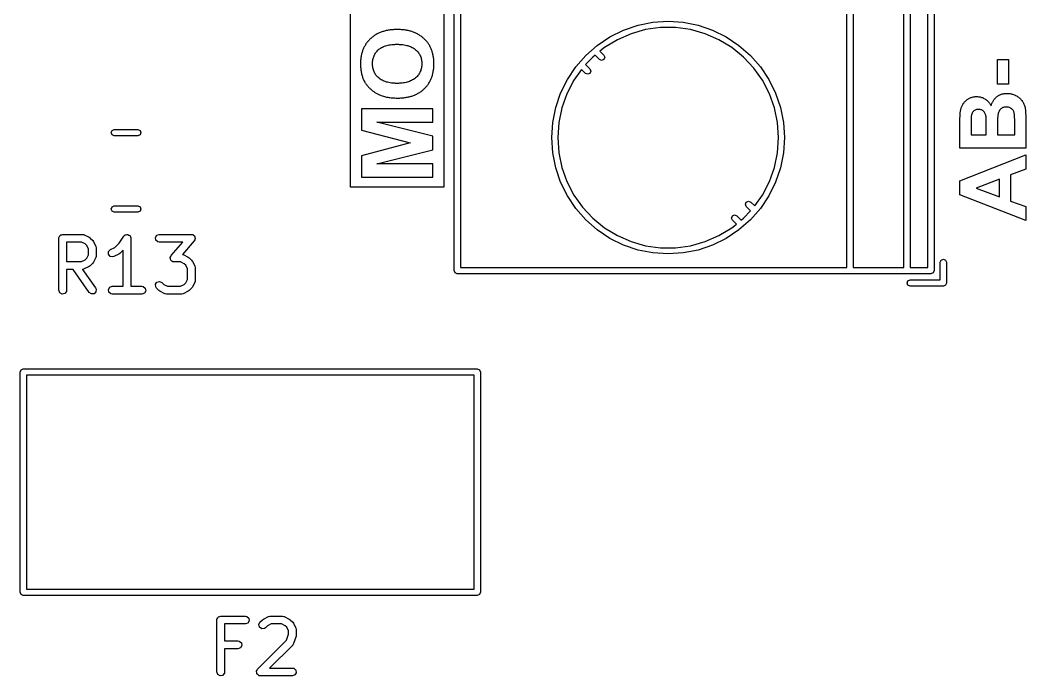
# Model space of a CAD drawing. Extents: x 44 to 148, y -85 to -25.
# Drawn here: x 125.82 to 145.19, y -57.07 to -44.44 of the extents above; entities that cross this region are included whole.
import ezdxf

# ---------------------------------------------------------------- set-up
doc = ezdxf.new("R2010")
doc.units = 0
doc.layers.add('BLACK', color=7, linetype='CONTINUOUS')

msp = doc.modelspace()

# ---------------------------------------------------------------- linework, layer by layer
at = {"layer": 'BLACK', "linetype": 'CONTINUOUS'}
for p, q in [((134.18, -49.2668), (134.18, -34.1468)), ((134.3, -34.2068), (134.3, -49.2068)), ((141.74, -49.2068), (141.74, -34.2068)), ((141.86, -34.2068), (141.86, -49.2068)), ((142.84, -49.2068), (142.84, -34.2068)), ((142.96, -34.2068), (142.96, -49.2068)), ((143.3, -49.2068), (143.3, -34.2068)), ((143.42, -34.1468), (143.42, -49.2668)), ((132.184872, -47.658328), (132.184872, -35.283379)), ((133.984459, -35.283379), (133.984459, -47.658328)), ((137.720245, -44.543126), (138.007621, -44.485964)), ((138.007621, -44.485964), (138.3, -44.4668)), ((138.3, -44.4668), (138.592379, -44.485964)), ((138.592379, -44.485964), (138.879755, -44.543126)), ((132.668157, -44.726648), (132.654303, -44.735279)), ((132.682299, -44.71837), (132.668157, -44.726648)), ((132.696727, -44.710444), (132.682299, -44.71837)), ((132.711441, -44.70287), (132.696727, -44.710444)), ((132.726442, -44.695648), (132.711441, -44.70287)), ((132.74173, -44.688779), (132.726442, -44.695648)), ((132.757304, -44.682262), (132.74173, -44.688779)), ((132.773165, -44.676098), (132.757304, -44.682262)), ((132.789312, -44.670285), (132.773165, -44.676098)), ((132.805746, -44.664825), (132.789312, -44.670285)), ((132.822466, -44.659717), (132.805746, -44.664825)), ((132.839473, -44.654962), (132.822466, -44.659717)), ((132.856767, -44.650558), (132.839473, -44.654962)), ((132.874347, -44.646507), (132.856767, -44.650558)), ((132.892214, -44.642808), (132.874347, -44.646507)), ((132.910367, -44.639462), (132.892214, -44.642808)), ((132.928807, -44.636467), (132.910367, -44.639462)), ((132.947534, -44.633825), (132.928807, -44.636467)), ((132.966547, -44.631536), (132.947534, -44.633825)), ((132.985847, -44.629598), (132.966547, -44.631536)), ((133.005433, -44.628013), (132.985847, -44.629598)), ((133.025306, -44.62678), (133.005433, -44.628013)), ((133.045465, -44.625899), (133.025306, -44.62678)), ((133.065911, -44.625371), (133.045465, -44.625899)), ((133.086644, -44.625195), (133.065911, -44.625371)), ((133.107194, -44.62537), (133.086644, -44.625195)), ((133.127462, -44.625894), (133.107194, -44.62537)), ((133.147449, -44.626769), (133.127462, -44.625894)), ((133.167154, -44.627992), (133.147449, -44.626769)), ((133.186578, -44.629566), (133.167154, -44.627992)), ((133.205721, -44.631489), (133.186578, -44.629566)), ((133.224582, -44.633762), (133.205721, -44.631489)), ((133.243162, -44.636385), (133.224582, -44.633762)), ((133.26146, -44.639357), (133.243162, -44.636385)), ((133.279477, -44.642679), (133.26146, -44.639357)), ((133.297212, -44.646351), (133.279477, -44.642679)), ((133.314666, -44.650373), (133.297212, -44.646351)), ((133.331839, -44.654744), (133.314666, -44.650373)), ((133.34873, -44.659465), (133.331839, -44.654744)), ((133.36534, -44.664535), (133.34873, -44.659465)), ((133.381668, -44.669955), (133.36534, -44.664535)), ((133.397715, -44.675725), (133.381668, -44.669955)), ((133.41348, -44.681845), (133.397715, -44.675725)), ((133.428964, -44.688314), (133.41348, -44.681845)), ((133.444167, -44.695133), (133.428964, -44.688314)), ((133.459088, -44.702302), (133.444167, -44.695133)), ((133.473728, -44.70982), (133.459088, -44.702302)), ((133.488086, -44.717688), (133.473728, -44.70982)), ((133.502163, -44.725906), (133.488086, -44.717688)), ((133.515958, -44.734474), (133.502163, -44.725906)), ((137.18, -44.766903), (137.442789, -44.63731)), ((137.588396, -44.704539), (137.322383, -44.820085)), ((137.442789, -44.63731), (137.720245, -44.543126)), ((137.867665, -44.626291), (137.588396, -44.704539)), ((138.154988, -44.5868), (137.867665, -44.626291)), ((138.445012, -44.5868), (138.154988, -44.5868)), ((138.732335, -44.626291), (138.445012, -44.5868)), ((139.011604, -44.704539), (138.732335, -44.626291)), ((138.879755, -44.543126), (139.157211, -44.63731)), ((139.277617, -44.820085), (139.011604, -44.704539)), ((139.157211, -44.63731), (139.42, -44.766903)), ((132.474651, -44.916529), (132.466407, -44.930035)), ((132.483263, -44.903259), (132.474651, -44.916529)), ((132.49224, -44.890223), (132.483263, -44.903259)), ((132.501584, -44.877423), (132.49224, -44.890223)), ((132.511295, -44.864857), (132.501584, -44.877423)), ((132.521372, -44.852527), (132.511295, -44.864857)), ((132.531815, -44.840432), (132.521372, -44.852527)), ((132.542625, -44.828571), (132.531815, -44.840432)), ((132.553802, -44.816946), (132.542625, -44.828571)), ((132.565344, -44.805556), (132.553802, -44.816946)), ((132.577193, -44.79446), (132.565344, -44.805556)), ((132.589328, -44.783715), (132.577193, -44.79446)), ((132.60175, -44.773324), (132.589328, -44.783715)), ((132.614458, -44.763284), (132.60175, -44.773324)), ((132.627453, -44.753597), (132.614458, -44.763284)), ((132.640735, -44.744261), (132.627453, -44.753597)), ((132.654303, -44.735279), (132.640735, -44.744261)), ((132.931321, -44.921208), (132.956241, -44.917202)), ((132.956241, -44.917202), (132.982104, -44.913998)), ((132.982104, -44.913998), (132.995389, -44.912696)), ((132.995389, -44.912696), (133.00891, -44.911594)), ((133.00891, -44.911594), (133.022666, -44.910693)), ((133.022666, -44.910693), (133.036659, -44.909992)), ((133.036659, -44.909992), (133.050887, -44.909491)), ((133.050887, -44.909491), (133.06535, -44.909191)), ((133.06535, -44.909191), (133.080049, -44.909091)), ((133.080049, -44.909091), (133.094915, -44.909193)), ((133.094915, -44.909193), (133.109546, -44.909501)), ((133.109546, -44.909501), (133.123943, -44.910015)), ((133.123943, -44.910015), (133.138107, -44.910734)), ((133.138107, -44.910734), (133.152037, -44.911659)), ((133.152037, -44.911659), (133.165734, -44.912788)), ((133.165734, -44.912788), (133.179196, -44.914124)), ((133.179196, -44.914124), (133.192425, -44.915665)), ((133.192425, -44.915665), (133.218181, -44.919362)), ((133.218181, -44.919362), (133.243002, -44.923882)), ((133.529472, -44.743391), (133.515958, -44.734474)), ((133.542705, -44.752658), (133.529472, -44.743391)), ((133.555656, -44.762274), (133.542705, -44.752658)), ((133.568326, -44.77224), (133.555656, -44.762274)), ((133.580714, -44.782556), (133.568326, -44.77224)), ((133.592821, -44.793222), (133.580714, -44.782556)), ((133.604646, -44.804237), (133.592821, -44.793222)), ((133.616149, -44.815545), (133.604646, -44.804237)), ((133.627286, -44.827088), (133.616149, -44.815545)), ((133.638057, -44.838865), (133.627286, -44.827088)), ((133.648464, -44.850878), (133.638057, -44.838865)), ((133.658506, -44.863126), (133.648464, -44.850878)), ((133.668182, -44.875609), (133.658506, -44.863126)), ((133.677493, -44.888327), (133.668182, -44.875609)), ((133.68644, -44.90128), (133.677493, -44.888327)), ((133.69502, -44.914468), (133.68644, -44.90128)), ((133.703236, -44.927891), (133.69502, -44.914468)), ((136.936374, -44.929689), (137.18, -44.766903)), ((137.322383, -44.820085), (137.074581, -44.970777)), ((139.525419, -44.970777), (139.277617, -44.820085)), ((139.42, -44.766903), (139.663626, -44.929689)), ((132.396051, -45.110437), (132.39257, -45.126998)), ((132.399898, -45.094111), (132.396051, -45.110437)), ((132.404112, -45.078019), (132.399898, -45.094111)), ((132.408693, -45.062163), (132.404112, -45.078019)), ((132.41364, -45.046542), (132.408693, -45.062163)), ((132.418953, -45.031156), (132.41364, -45.046542)), ((132.424633, -45.016005), (132.418953, -45.031156)), ((132.430679, -45.001089), (132.424633, -45.016005)), ((132.437092, -44.986408), (132.430679, -45.001089)), ((132.443871, -44.971962), (132.437092, -44.986408)), ((132.451016, -44.957751), (132.443871, -44.971962)), ((132.458528, -44.943775), (132.451016, -44.957751)), ((132.466407, -44.930035), (132.458528, -44.943775)), ((132.639038, -45.130915), (132.64679, -45.114175)), ((132.64679, -45.114175), (132.655453, -45.097958)), ((132.655453, -45.097958), (132.665028, -45.082263)), ((132.665028, -45.082263), (132.675515, -45.067092)), ((132.675515, -45.067092), (132.686913, -45.052444)), ((132.686913, -45.052444), (132.699224, -45.038318)), ((132.699224, -45.038318), (132.712447, -45.024716)), ((132.712447, -45.024716), (132.726581, -45.011636)), ((132.726581, -45.011636), (132.733974, -45.005327)), ((132.733974, -45.005327), (132.749466, -44.99331)), ((132.749466, -44.99331), (132.765901, -44.982094)), ((132.765901, -44.982094), (132.783278, -44.971679)), ((132.783278, -44.971679), (132.801599, -44.962066)), ((132.801599, -44.962066), (132.820862, -44.953253)), ((132.820862, -44.953253), (132.841068, -44.945242)), ((132.841068, -44.945242), (132.862217, -44.938032)), ((132.862217, -44.938032), (132.884309, -44.931623)), ((132.884309, -44.931623), (132.907343, -44.926015)), ((132.907343, -44.926015), (132.931321, -44.921208)), ((133.243002, -44.923882), (133.266888, -44.929223)), ((133.266888, -44.929223), (133.289839, -44.935386)), ((133.289839, -44.935386), (133.311855, -44.942371)), ((133.311855, -44.942371), (133.332935, -44.950178)), ((133.332935, -44.950178), (133.353081, -44.958806)), ((133.353081, -44.958806), (133.372291, -44.968256)), ((133.372291, -44.968256), (133.390567, -44.978528)), ((133.390567, -44.978528), (133.407907, -44.989621)), ((133.407907, -44.989621), (133.424312, -45.001537)), ((133.424312, -45.001537), (133.439782, -45.014274)), ((133.439782, -45.014274), (133.454276, -45.027652)), ((133.454276, -45.027652), (133.467835, -45.041492)), ((133.467835, -45.041492), (133.480459, -45.055792)), ((133.480459, -45.055792), (133.492147, -45.070554)), ((133.492147, -45.070554), (133.502901, -45.085777)), ((133.502901, -45.085777), (133.512719, -45.101461)), ((133.512719, -45.101461), (133.521603, -45.117606)), ((133.711087, -44.94155), (133.703236, -44.927891)), ((133.718573, -44.955443), (133.711087, -44.94155)), ((133.725693, -44.969571), (133.718573, -44.955443)), ((133.732448, -44.983935), (133.725693, -44.969571)), ((133.738838, -44.998533), (133.732448, -44.983935)), ((133.744863, -45.013367), (133.738838, -44.998533)), ((133.750523, -45.028436), (133.744863, -45.013367)), ((133.755818, -45.043739), (133.750523, -45.028436)), ((133.760747, -45.059278), (133.755818, -45.043739)), ((133.765311, -45.075052), (133.760747, -45.059278)), ((133.769511, -45.091061), (133.765311, -45.075052)), ((133.773345, -45.107305), (133.769511, -45.091061)), ((133.776814, -45.123784), (133.773345, -45.107305)), ((136.716081, -45.122881), (136.936374, -44.929689)), ((137.074581, -44.970777), (136.986493, -45.042441)), ((136.986493, -45.042441), (137.061427, -45.117374)), ((139.750394, -45.153807), (139.525419, -44.970777)), ((139.663626, -44.929689), (139.883919, -45.122881)), ((132.377758, -45.283661), (132.377729, -45.286629)), ((132.377729, -45.286629), (132.37794, -45.30721)), ((132.377912, -45.267952), (132.377758, -45.283661)), ((132.378462, -45.24951), (132.377912, -45.267952)), ((132.37794, -45.30721), (132.378574, -45.327489)), ((132.379378, -45.231303), (132.378462, -45.24951)), ((132.380661, -45.213331), (132.379378, -45.231303)), ((132.38231, -45.195595), (132.380661, -45.213331)), ((132.384325, -45.178093), (132.38231, -45.195595)), ((132.386707, -45.160827), (132.384325, -45.178093)), ((132.389455, -45.143795), (132.386707, -45.160827)), ((132.39257, -45.126998), (132.389455, -45.143795)), ((132.609857, -45.283661), (132.610313, -45.262738)), ((132.610319, -45.30463), (132.609857, -45.283661)), ((132.610313, -45.262738), (132.611681, -45.242337)), ((132.611702, -45.325083), (132.610319, -45.30463)), ((132.611681, -45.242337), (132.613961, -45.22246)), ((132.613961, -45.22246), (132.617153, -45.203105)), ((132.617153, -45.203105), (132.621256, -45.184273)), ((132.621256, -45.184273), (132.626272, -45.165964)), ((132.626272, -45.165964), (132.632199, -45.148178)), ((132.632199, -45.148178), (132.639038, -45.130915)), ((133.521603, -45.117606), (133.529551, -45.134212)), ((133.529551, -45.134212), (133.536564, -45.15128)), ((133.536564, -45.15128), (133.542642, -45.168808)), ((133.542642, -45.168808), (133.547785, -45.186797)), ((133.547785, -45.186797), (133.551993, -45.205248)), ((133.551993, -45.205248), (133.555266, -45.22416)), ((133.555266, -45.22416), (133.557604, -45.243532)), ((133.559002, -45.303963), (133.557588, -45.323816)), ((133.557604, -45.243532), (133.559006, -45.263366)), ((133.559474, -45.283661), (133.559002, -45.303963)), ((133.559006, -45.263366), (133.559474, -45.283661)), ((133.779917, -45.140498), (133.776814, -45.123784)), ((133.782656, -45.157447), (133.779917, -45.140498)), ((133.785029, -45.174631), (133.782656, -45.157447)), ((133.787038, -45.19205), (133.785029, -45.174631)), ((133.788681, -45.209704), (133.787038, -45.19205)), ((133.789959, -45.227594), (133.788681, -45.209704)), ((133.790872, -45.245718), (133.789959, -45.227594)), ((133.79142, -45.264078), (133.790872, -45.245718)), ((133.790876, -45.320105), (133.79142, -45.30151)), ((133.791602, -45.282672), (133.79142, -45.264078)), ((133.79142, -45.30151), (133.791602, -45.282672)), ((136.522889, -45.343174), (136.716081, -45.122881)), ((136.849606, -45.153807), (136.712579, -45.300526)), ((136.712579, -45.300526), (136.795427, -45.383374)), ((136.892917, -45.11857), (136.849606, -45.153807)), ((136.976574, -45.202227), (136.892917, -45.11857)), ((137.019, -45.2198), (136.976574, -45.202227)), ((137.061427, -45.202227), (137.019, -45.2198)), ((137.061427, -45.117374), (137.079, -45.1598)), ((137.079, -45.1598), (137.061427, -45.202227)), ((139.948351, -45.365767), (139.750394, -45.153807)), ((139.883919, -45.122881), (140.077111, -45.343174)), ((144.640396, -45.675915), (144.640396, -45.201779)), ((144.640396, -45.201779), (144.855329, -45.201779)), ((144.855329, -45.201779), (144.855329, -45.675915)), ((132.378574, -45.327489), (132.37963, -45.347468)), ((132.37963, -45.347468), (132.381109, -45.367144)), ((132.381109, -45.367144), (132.38301, -45.38652)), ((132.38301, -45.38652), (132.385333, -45.405594)), ((132.385333, -45.405594), (132.388079, -45.424366)), ((132.388079, -45.424366), (132.391248, -45.442838)), ((132.391248, -45.442838), (132.394839, -45.461007)), ((132.394839, -45.461007), (132.398852, -45.478876)), ((132.398852, -45.478876), (132.403288, -45.496443)), ((132.403288, -45.496443), (132.408146, -45.513708)), ((132.614007, -45.345022), (132.611702, -45.325083)), ((132.617235, -45.364445), (132.614007, -45.345022)), ((132.621385, -45.383353), (132.617235, -45.364445)), ((132.626457, -45.401745), (132.621385, -45.383353)), ((132.632452, -45.419623), (132.626457, -45.401745)), ((132.639368, -45.436985), (132.632452, -45.419623)), ((132.647207, -45.453832), (132.639368, -45.436985)), ((132.655968, -45.470164), (132.647207, -45.453832)), ((132.665651, -45.48598), (132.655968, -45.470164)), ((132.676256, -45.501282), (132.665651, -45.48598)), ((132.687784, -45.516068), (132.676256, -45.501282)), ((133.491591, -45.497696), (133.479806, -45.512619)), ((133.502433, -45.482325), (133.491591, -45.497696)), ((133.512333, -45.466506), (133.502433, -45.482325)), ((133.52129, -45.450238), (133.512333, -45.466506)), ((133.529304, -45.433523), (133.52129, -45.450238)), ((133.536375, -45.416359), (133.529304, -45.433523)), ((133.542503, -45.398747), (133.536375, -45.416359)), ((133.547688, -45.380686), (133.542503, -45.398747)), ((133.551931, -45.362178), (133.547688, -45.380686)), ((133.555231, -45.343221), (133.551931, -45.362178)), ((133.557588, -45.323816), (133.555231, -45.343221)), ((133.76091, -45.508628), (133.765451, -45.492704)), ((133.765451, -45.492704), (133.769628, -45.476536)), ((133.769628, -45.476536), (133.773441, -45.460126)), ((133.773441, -45.460126), (133.776892, -45.443473)), ((133.776892, -45.443473), (133.779979, -45.426578)), ((133.779979, -45.426578), (133.782703, -45.409439)), ((133.782703, -45.409439), (133.785064, -45.392058)), ((133.785064, -45.392058), (133.787062, -45.374434)), ((133.787062, -45.374434), (133.788696, -45.356567)), ((133.788696, -45.356567), (133.789968, -45.338458)), ((133.789968, -45.338458), (133.790876, -45.320105)), ((136.360103, -45.5868), (136.522889, -45.343174)), ((136.633634, -45.391287), (136.484398, -45.602708)), ((136.710574, -45.468227), (136.633634, -45.391287)), ((136.753, -45.4858), (136.710574, -45.468227)), ((136.795427, -45.468227), (136.753, -45.4858)), ((136.795427, -45.383374), (136.813, -45.4258)), ((136.813, -45.4258), (136.795427, -45.468227)), ((140.115602, -45.602708), (139.948351, -45.365767)), ((140.077111, -45.343174), (140.239897, -45.5868)), ((132.408146, -45.513708), (132.413427, -45.530673)), ((132.413427, -45.530673), (132.419131, -45.547335)), ((132.419131, -45.547335), (132.425256, -45.563697)), ((132.425256, -45.563697), (132.431804, -45.579757)), ((132.431804, -45.579757), (132.43436, -45.585698)), ((132.43436, -45.585698), (132.442531, -45.603348)), ((132.442531, -45.603348), (132.451455, -45.620737)), ((132.451455, -45.620737), (132.461132, -45.637865)), ((132.461132, -45.637865), (132.468002, -45.649139)), ((132.468002, -45.649139), (132.475207, -45.660297)), ((132.475207, -45.660297), (132.482747, -45.671339)), ((132.482747, -45.671339), (132.490622, -45.682265)), ((132.490622, -45.682265), (132.498832, -45.693075)), ((132.498832, -45.693075), (132.507377, -45.703769)), ((132.700234, -45.530339), (132.687784, -45.516068)), ((132.713606, -45.544095), (132.700234, -45.530339)), ((132.7279, -45.557336), (132.713606, -45.544095)), ((132.743123, -45.569913), (132.7279, -45.557336)), ((132.759281, -45.581679), (132.743123, -45.569913)), ((132.776374, -45.592633), (132.759281, -45.581679)), ((132.794402, -45.602776), (132.776374, -45.592633)), ((132.813365, -45.612108), (132.794402, -45.602776)), ((132.833264, -45.620628), (132.813365, -45.612108)), ((132.854097, -45.628336), (132.833264, -45.620628)), ((132.875865, -45.635234), (132.854097, -45.628336)), ((132.898569, -45.64132), (132.875865, -45.635234)), ((132.922208, -45.646594), (132.898569, -45.64132)), ((132.946781, -45.651057), (132.922208, -45.646594)), ((132.97229, -45.654708), (132.946781, -45.651057)), ((132.985395, -45.65623), (132.97229, -45.654708)), ((132.998734, -45.657548), (132.985395, -45.65623)), ((133.012307, -45.658664), (132.998734, -45.657548)), ((133.026113, -45.659577), (133.012307, -45.658664)), ((133.040153, -45.660287), (133.026113, -45.659577)), ((133.054427, -45.660794), (133.040153, -45.660287)), ((133.068935, -45.661098), (133.054427, -45.660794)), ((133.083676, -45.6612), (133.068935, -45.661098)), ((133.098198, -45.661096), (133.083676, -45.6612)), ((133.112498, -45.660784), (133.098198, -45.661096)), ((133.126577, -45.660264), (133.112498, -45.660784)), ((133.140436, -45.659536), (133.126577, -45.660264)), ((133.154074, -45.6586), (133.140436, -45.659536)), ((133.16749, -45.657456), (133.154074, -45.6586)), ((133.180686, -45.656103), (133.16749, -45.657456)), ((133.206415, -45.652775), (133.180686, -45.656103)), ((133.231261, -45.648615), (133.206415, -45.652775)), ((133.255223, -45.643623), (133.231261, -45.648615)), ((133.278301, -45.637798), (133.255223, -45.643623)), ((133.300496, -45.631142), (133.278301, -45.637798)), ((133.321807, -45.623654), (133.300496, -45.631142)), ((133.342235, -45.615333), (133.321807, -45.623654)), ((133.361779, -45.606181), (133.342235, -45.615333)), ((133.38044, -45.596196), (133.361779, -45.606181)), ((133.398216, -45.585379), (133.38044, -45.596196)), ((133.41511, -45.573731), (133.398216, -45.585379)), ((133.43112, -45.56125), (133.41511, -45.573731)), ((133.438793, -45.554698), (133.43112, -45.56125)), ((133.453407, -45.54112), (133.438793, -45.554698)), ((133.467078, -45.527093), (133.453407, -45.54112)), ((133.479806, -45.512619), (133.467078, -45.527093)), ((133.65921, -45.706079), (133.668835, -45.693553)), ((133.668835, -45.693553), (133.678097, -45.680785)), ((133.678097, -45.680785), (133.686996, -45.667774)), ((133.686996, -45.667774), (133.695531, -45.65452)), ((133.695531, -45.65452), (133.703704, -45.641023)), ((133.703704, -45.641023), (133.711513, -45.627284)), ((133.711513, -45.627284), (133.718959, -45.613302)), ((133.718959, -45.613302), (133.726042, -45.599077)), ((133.726042, -45.599077), (133.732761, -45.584609)), ((133.732761, -45.584609), (133.739117, -45.569898)), ((133.739117, -45.569898), (133.74511, -45.554945)), ((133.74511, -45.554945), (133.75074, -45.539749)), ((133.75074, -45.539749), (133.756007, -45.52431)), ((133.756007, -45.52431), (133.76091, -45.508628)), ((136.23051, -45.849589), (136.360103, -45.5868)), ((136.484398, -45.602708), (136.350968, -45.860216)), ((140.249032, -45.860216), (140.115602, -45.602708)), ((140.239897, -45.5868), (140.36949, -45.849589)), ((144.855329, -45.675915), (144.640396, -45.675915)), ((132.507377, -45.703769), (132.516256, -45.714348)), ((132.516256, -45.714348), (132.52547, -45.72481)), ((132.52547, -45.72481), (132.53502, -45.735157)), ((132.53502, -45.735157), (132.544904, -45.745387)), ((132.544904, -45.745387), (132.555123, -45.755502)), ((132.555123, -45.755502), (132.565553, -45.765386)), ((132.565553, -45.765386), (132.576153, -45.775007)), ((132.576153, -45.775007), (132.586923, -45.784366)), ((132.586923, -45.784366), (132.597864, -45.793462)), ((132.597864, -45.793462), (132.608974, -45.802295)), ((132.608974, -45.802295), (132.620254, -45.810865)), ((132.620254, -45.810865), (132.631705, -45.819173)), ((132.631705, -45.819173), (132.643325, -45.827218)), ((132.643325, -45.827218), (132.655115, -45.835)), ((132.655115, -45.835), (132.667076, -45.842519)), ((132.667076, -45.842519), (132.679206, -45.849776)), ((132.679206, -45.849776), (132.691506, -45.85677)), ((132.691506, -45.85677), (132.703977, -45.863501)), ((132.703977, -45.863501), (132.716617, -45.869969)), ((132.716617, -45.869969), (132.729428, -45.876175)), ((132.729428, -45.876175), (132.742408, -45.882117)), ((132.742408, -45.882117), (132.760392, -45.889624)), ((133.400192, -45.893576), (133.415804, -45.887456)), ((133.415804, -45.887456), (133.431142, -45.880987)), ((133.431142, -45.880987), (133.446207, -45.874168)), ((133.446207, -45.874168), (133.460998, -45.866999)), ((133.460998, -45.866999), (133.475515, -45.859481)), ((133.475515, -45.859481), (133.489759, -45.851613)), ((133.489759, -45.851613), (133.503729, -45.843395)), ((133.503729, -45.843395), (133.517425, -45.834828)), ((133.517425, -45.834828), (133.530848, -45.82591)), ((133.530848, -45.82591), (133.543997, -45.816644)), ((133.543997, -45.816644), (133.556872, -45.807027)), ((133.556872, -45.807027), (133.569473, -45.797061)), ((133.569473, -45.797061), (133.581801, -45.786745)), ((133.581801, -45.786745), (133.593855, -45.776079)), ((133.593855, -45.776079), (133.605636, -45.765064)), ((133.605636, -45.765064), (133.617077, -45.753753)), ((133.617077, -45.753753), (133.628155, -45.742198)), ((133.628155, -45.742198), (133.63887, -45.730401)), ((133.63887, -45.730401), (133.649221, -45.718361)), ((133.649221, -45.718361), (133.65921, -45.706079)), ((136.136326, -46.127045), (136.23051, -45.849589)), ((136.350968, -45.860216), (136.253845, -46.133494)), ((140.346155, -46.133494), (140.249032, -45.860216)), ((140.36949, -45.849589), (140.463674, -46.127045)), ((144.662879, -45.894822), (144.673769, -45.888769)), ((144.673769, -45.888769), (144.68488, -45.883201)), ((144.68488, -45.883201), (144.696214, -45.878117)), ((144.696214, -45.878117), (144.707769, -45.873517)), ((144.707769, -45.873517), (144.719545, -45.869402)), ((144.719545, -45.869402), (144.731544, -45.86577)), ((144.731544, -45.86577), (144.743765, -45.862623)), ((144.743765, -45.862623), (144.756207, -45.85996)), ((144.756207, -45.85996), (144.768871, -45.857781)), ((144.768871, -45.857781), (144.781757, -45.856086)), ((144.781757, -45.856086), (144.794865, -45.854876)), ((144.794865, -45.854876), (144.808194, -45.854149)), ((144.808194, -45.854149), (144.821746, -45.853907)), ((144.821746, -45.853907), (144.837849, -45.854259)), ((144.837849, -45.854259), (144.853871, -45.855313)), ((144.853871, -45.855313), (144.869812, -45.857071)), ((144.869812, -45.857071), (144.885674, -45.859532)), ((144.885674, -45.859532), (144.901454, -45.862695)), ((144.901454, -45.862695), (144.917154, -45.866562)), ((144.917154, -45.866562), (144.932774, -45.871132)), ((144.932774, -45.871132), (144.948313, -45.876404)), ((144.948313, -45.876404), (144.963772, -45.88238)), ((144.963772, -45.88238), (144.97915, -45.889059)), ((144.97915, -45.889059), (144.989357, -45.893902)), ((132.760392, -45.889624), (132.7789, -45.896646)), ((132.7789, -45.896646), (132.79793, -45.903184)), ((132.79793, -45.903184), (132.817483, -45.909238)), ((132.817483, -45.909238), (132.837559, -45.914807)), ((132.837559, -45.914807), (132.858158, -45.919892)), ((132.858158, -45.919892), (132.87928, -45.924493)), ((132.87928, -45.924493), (132.900925, -45.928609)), ((132.900925, -45.928609), (132.923093, -45.932241)), ((132.923093, -45.932241), (132.945783, -45.935389)), ((132.945783, -45.935389), (132.968997, -45.938053)), ((132.968997, -45.938053), (132.992733, -45.940232)), ((132.992733, -45.940232), (133.016993, -45.941927)), ((133.016993, -45.941927), (133.041775, -45.943138)), ((133.041775, -45.943138), (133.067081, -45.943864)), ((133.067081, -45.943864), (133.092909, -45.944106)), ((133.092909, -45.944106), (133.113174, -45.943931)), ((133.113174, -45.943931), (133.133165, -45.943407)), ((133.133165, -45.943407), (133.152883, -45.942533)), ((133.152883, -45.942533), (133.172327, -45.941309)), ((133.172327, -45.941309), (133.191497, -45.939735)), ((133.191497, -45.939735), (133.210394, -45.937812)), ((133.210394, -45.937812), (133.229017, -45.935539)), ((133.229017, -45.935539), (133.247366, -45.932916)), ((133.247366, -45.932916), (133.265441, -45.929944)), ((133.265441, -45.929944), (133.283243, -45.926622)), ((133.283243, -45.926622), (133.300771, -45.92295)), ((133.300771, -45.92295), (133.318025, -45.918928)), ((133.318025, -45.918928), (133.335006, -45.914557)), ((133.335006, -45.914557), (133.351713, -45.909836)), ((133.351713, -45.909836), (133.368146, -45.904766)), ((133.368146, -45.904766), (133.384306, -45.899346)), ((133.384306, -45.899346), (133.400192, -45.893576)), ((143.958654, -46.092854), (143.964663, -46.08111)), ((143.964663, -46.08111), (143.971161, -46.069641)), ((143.971161, -46.069641), (143.978148, -46.058445)), ((143.978148, -46.058445), (143.983077, -46.051133)), ((143.983077, -46.051133), (143.990812, -46.040429)), ((143.990812, -46.040429), (143.99902, -46.030068)), ((143.99902, -46.030068), (144.007699, -46.02005)), ((144.007699, -46.02005), (144.016851, -46.010375)), ((144.016851, -46.010375), (144.026475, -46.001045)), ((144.026475, -46.001045), (144.036572, -45.992057)), ((144.036572, -45.992057), (144.047141, -45.983413)), ((144.047141, -45.983413), (144.058182, -45.975113)), ((144.058182, -45.975113), (144.069695, -45.967156)), ((144.069695, -45.967156), (144.08168, -45.959542)), ((144.08168, -45.959542), (144.089933, -45.954658)), ((144.089933, -45.954658), (144.102557, -45.947728)), ((144.102557, -45.947728), (144.115471, -45.941481)), ((144.115471, -45.941481), (144.128675, -45.935914)), ((144.128675, -45.935914), (144.142169, -45.93103)), ((144.142169, -45.93103), (144.155952, -45.926827)), ((144.155952, -45.926827), (144.170025, -45.923306)), ((144.170025, -45.923306), (144.184388, -45.920466)), ((144.184388, -45.920466), (144.199041, -45.918307)), ((144.199041, -45.918307), (144.213984, -45.916831)), ((144.213984, -45.916831), (144.229216, -45.916035)), ((144.229216, -45.916035), (144.239532, -45.915884)), ((144.239532, -45.915884), (144.256233, -45.916303)), ((144.256233, -45.916303), (144.272676, -45.917558)), ((144.272676, -45.917558), (144.288862, -45.919651)), ((144.288862, -45.919651), (144.304791, -45.922582)), ((144.304791, -45.922582), (144.320461, -45.926349)), ((144.320461, -45.926349), (144.335874, -45.930954)), ((144.335874, -45.930954), (144.35103, -45.936395)), ((144.35103, -45.936395), (144.365928, -45.942674)), ((144.365928, -45.942674), (144.380568, -45.949791)), ((144.380568, -45.949791), (144.394951, -45.957744)), ((144.394951, -45.957744), (144.404396, -45.963511)), ((144.404396, -45.963511), (144.418148, -45.972739)), ((144.418148, -45.972739), (144.43124, -45.982563)), ((144.43124, -45.982563), (144.443672, -45.992982)), ((144.443672, -45.992982), (144.455444, -46.003997)), ((144.455444, -46.003997), (144.466555, -46.015608)), ((144.466555, -46.015608), (144.477007, -46.027815)), ((144.477007, -46.027815), (144.486798, -46.040617)), ((144.486798, -46.040617), (144.49593, -46.054015)), ((144.49593, -46.054015), (144.504401, -46.068008)), ((144.504401, -46.068008), (144.512212, -46.082598)), ((144.512212, -46.082598), (144.517053, -46.092655)), ((144.517053, -46.092655), (144.521436, -46.078476)), ((144.521436, -46.078476), (144.526188, -46.064715)), ((144.526188, -46.064715), (144.53131, -46.051371)), ((144.53131, -46.051371), (144.536802, -46.038444)), ((144.536802, -46.038444), (144.542664, -46.025935)), ((144.542664, -46.025935), (144.548895, -46.013844)), ((144.548895, -46.013844), (144.555496, -46.002169)), ((144.555496, -46.002169), (144.562467, -45.990912)), ((144.562467, -45.990912), (144.569807, -45.980073)), ((144.569807, -45.980073), (144.577517, -45.969651)), ((144.577517, -45.969651), (144.585597, -45.959646)), ((144.585597, -45.959646), (144.594047, -45.950059)), ((144.594047, -45.950059), (144.602866, -45.940889)), ((144.602866, -45.940889), (144.612055, -45.932137)), ((144.612055, -45.932137), (144.621613, -45.923802)), ((144.621613, -45.923802), (144.631542, -45.915884)), ((144.631542, -45.915884), (144.641766, -45.908379)), ((144.641766, -45.908379), (144.652212, -45.901358)), ((144.652212, -45.901358), (144.662879, -45.894822)), ((144.989357, -45.893902), (145.004297, -45.901656)), ((145.004297, -45.901656), (145.018663, -45.90992)), ((145.018663, -45.90992), (145.032454, -45.918693)), ((145.032454, -45.918693), (145.045672, -45.927977)), ((145.045672, -45.927977), (145.058315, -45.93777)), ((145.058315, -45.93777), (145.070383, -45.948073)), ((145.070383, -45.948073), (145.081878, -45.958886)), ((145.081878, -45.958886), (145.092798, -45.970209)), ((145.092798, -45.970209), (145.103144, -45.982042)), ((145.103144, -45.982042), (145.112916, -45.994384)), ((145.112916, -45.994384), (145.119112, -46.002896)), ((145.119112, -46.002896), (145.127886, -46.016117)), ((145.127886, -46.016117), (145.136006, -46.029908)), ((145.136006, -46.029908), (145.143471, -46.044267)), ((145.143471, -46.044267), (145.150281, -46.059195)), ((145.150281, -46.059195), (145.156437, -46.074693)), ((145.156437, -46.074693), (145.161937, -46.090759)), ((133.7705, -46.152494), (132.398832, -46.152494)), ((132.398832, -46.152494), (132.398832, -46.563995)), ((133.7705, -46.407374), (133.7705, -46.152494)), ((136.079164, -46.414421), (136.136326, -46.127045)), ((136.253845, -46.133494), (136.194838, -46.417452)), ((140.405162, -46.417452), (140.346155, -46.133494)), ((140.463674, -46.127045), (140.520836, -46.414421)), ((143.919891, -46.289205), (143.920642, -46.274997)), ((143.920642, -46.274997), (143.921494, -46.261384)), ((143.921494, -46.261384), (143.922446, -46.248364)), ((143.922446, -46.248364), (143.923497, -46.235939)), ((143.923497, -46.235939), (143.925263, -46.218414)), ((143.925263, -46.218414), (143.927254, -46.202225)), ((143.927254, -46.202225), (143.929471, -46.187373)), ((143.929471, -46.187373), (143.930259, -46.182719)), ((143.930259, -46.182719), (143.932851, -46.16906)), ((143.932851, -46.16906), (143.93593, -46.155675)), ((143.93593, -46.155675), (143.939498, -46.142563)), ((143.939498, -46.142563), (143.943554, -46.129725)), ((143.943554, -46.129725), (143.948099, -46.117161)), ((143.948099, -46.117161), (143.953132, -46.10487)), ((143.953132, -46.10487), (143.958654, -46.092854)), ((144.141491, -46.264824), (144.138385, -46.279472)), ((144.145493, -46.251159), (144.141491, -46.264824)), ((144.150392, -46.238477), (144.145493, -46.251159)), ((144.156188, -46.226778), (144.150392, -46.238477)), ((144.162881, -46.216062), (144.156188, -46.226778)), ((144.170471, -46.206328), (144.162881, -46.216062)), ((144.181219, -46.195542), (144.170471, -46.206328)), ((144.188284, -46.189759), (144.181219, -46.195542)), ((144.20093, -46.181384), (144.188284, -46.189759)), ((144.21183, -46.175821), (144.20093, -46.181384)), ((144.223427, -46.17127), (144.21183, -46.175821)), ((144.23572, -46.167731), (144.223427, -46.17127)), ((144.24871, -46.165203), (144.23572, -46.167731)), ((144.262396, -46.163686), (144.24871, -46.165203)), ((144.276779, -46.16318), (144.262396, -46.163686)), ((144.291748, -46.163767), (144.276779, -46.16318)), ((144.305974, -46.165527), (144.291748, -46.163767)), ((144.319455, -46.168461), (144.305974, -46.165527)), ((144.332192, -46.172568), (144.319455, -46.168461)), ((144.344184, -46.177849), (144.332192, -46.172568)), ((144.355433, -46.184303), (144.344184, -46.177849)), ((144.365937, -46.191931), (144.355433, -46.184303)), ((144.375697, -46.200732), (144.365937, -46.191931)), ((144.384623, -46.210483), (144.375697, -46.200732)), ((144.392623, -46.221111), (144.384623, -46.210483)), ((144.399697, -46.232617), (144.392623, -46.221111)), ((144.405846, -46.245001), (144.399697, -46.232617)), ((144.41107, -46.258263), (144.405846, -46.245001)), ((144.415368, -46.272402), (144.41107, -46.258263)), ((144.41874, -46.287419), (144.415368, -46.272402)), ((144.648909, -46.267965), (144.646746, -46.285904)), ((144.65139, -46.252166), (144.648909, -46.267965)), ((144.654187, -46.238509), (144.65139, -46.252166)), ((144.658408, -46.22363), (144.654187, -46.238509)), ((144.659536, -46.22041), (144.658408, -46.22363)), ((144.664464, -46.208007), (144.659536, -46.22041)), ((144.670059, -46.196367), (144.664464, -46.208007)), ((144.676323, -46.185491), (144.670059, -46.196367)), ((144.683254, -46.175378), (144.676323, -46.185491)), ((144.692858, -46.16381), (144.683254, -46.175378)), ((144.703505, -46.153434), (144.692858, -46.16381)), ((144.715195, -46.144251), (144.703505, -46.153434)), ((144.717635, -46.142561), (144.715195, -46.144251)), ((144.730336, -46.134913), (144.717635, -46.142561)), ((144.743872, -46.128607), (144.730336, -46.134913)), ((144.758243, -46.123643), (144.743872, -46.128607)), ((144.77034, -46.120638), (144.758243, -46.123643)), ((144.782972, -46.118491), (144.77034, -46.120638)), ((144.796139, -46.117203), (144.782972, -46.118491)), ((144.809839, -46.116774), (144.796139, -46.117203)), ((144.825982, -46.117332), (144.809839, -46.116774)), ((144.841285, -46.119006), (144.825982, -46.117332)), ((144.855749, -46.121797), (144.841285, -46.119006)), ((144.869373, -46.125704), (144.855749, -46.121797)), ((144.882158, -46.130727), (144.869373, -46.125704)), ((144.894103, -46.136867), (144.882158, -46.130727)), ((144.905208, -46.144122), (144.894103, -46.136867)), ((144.915474, -46.152494), (144.905208, -46.144122)), ((144.924862, -46.161682), (144.915474, -46.152494)), ((144.933334, -46.171538), (144.924862, -46.161682)), ((144.940891, -46.182061), (144.933334, -46.171538)), ((144.947531, -46.193252), (144.940891, -46.182061)), ((144.953255, -46.205111), (144.947531, -46.193252)), ((144.958064, -46.217638), (144.953255, -46.205111)), ((144.961956, -46.230833), (144.958064, -46.217638)), ((144.964933, -46.244696), (144.961956, -46.230833)), ((144.966722, -46.255501), (144.964933, -46.244696)), ((144.968272, -46.269445), (144.966722, -46.255501)), ((144.969279, -46.281962), (144.968272, -46.269445)), ((145.161937, -46.090759), (145.166784, -46.107393)), ((145.166784, -46.107393), (145.170975, -46.124597)), ((145.170975, -46.124597), (145.174512, -46.14237)), ((145.174512, -46.14237), (145.176506, -46.154534)), ((145.176506, -46.154534), (145.178209, -46.166951)), ((145.178209, -46.166951), (145.178951, -46.173255)), ((145.178951, -46.173255), (145.180167, -46.18674)), ((145.180167, -46.18674), (145.181298, -46.20338)), ((145.181298, -46.20338), (145.182004, -46.216226)), ((145.182004, -46.216226), (145.182672, -46.230475)), ((145.182672, -46.230475), (145.183302, -46.246127)), ((145.183302, -46.246127), (145.183893, -46.263181)), ((145.183893, -46.263181), (145.184446, -46.281638)), ((133.7705, -46.677421), (132.690641, -46.407374)), ((132.690641, -46.407374), (133.7705, -46.407374)), ((136.06, -46.7068), (136.079164, -46.414421)), ((136.194838, -46.417452), (136.175046, -46.7068)), ((140.424954, -46.7068), (140.405162, -46.417452)), ((140.520836, -46.414421), (140.54, -46.7068)), ((143.917437, -46.405286), (143.917487, -46.386921)), ((143.917437, -46.654413), (143.917437, -46.405286)), ((143.917487, -46.386921), (143.917637, -46.36915)), ((143.917637, -46.36915), (143.917887, -46.351973)), ((143.917887, -46.351973), (143.918238, -46.33539)), ((143.918238, -46.33539), (143.918689, -46.319401)), ((143.918689, -46.319401), (143.91924, -46.304006)), ((143.91924, -46.304006), (143.919891, -46.289205)), ((144.132437, -46.465812), (144.132387, -46.486592)), ((144.132521, -46.446139), (144.132437, -46.465812)), ((144.132638, -46.427573), (144.132521, -46.446139)), ((144.132788, -46.410113), (144.132638, -46.427573)), ((144.132971, -46.39376), (144.132788, -46.410113)), ((144.133189, -46.378514), (144.132971, -46.39376)), ((144.133439, -46.364375), (144.133189, -46.378514)), ((144.133723, -46.351342), (144.133439, -46.364375)), ((144.134211, -46.333868), (144.133723, -46.351342)), ((144.134775, -46.318885), (144.134211, -46.333868)), ((144.135413, -46.306391), (144.134775, -46.318885)), ((144.136645, -46.291102), (144.135413, -46.306391)), ((144.138385, -46.279472), (144.136645, -46.291102)), ((144.421188, -46.303314), (144.41874, -46.287419)), ((144.422419, -46.317315), (144.421188, -46.303314)), ((144.423254, -46.332466), (144.422419, -46.317315)), ((144.423792, -46.346133), (144.423254, -46.332466)), ((144.424256, -46.361775), (144.423792, -46.346133)), ((144.424644, -46.379392), (144.424256, -46.361775)), ((144.424861, -46.392234), (144.424644, -46.379392)), ((144.425044, -46.405953), (144.424861, -46.392234)), ((144.425195, -46.420551), (144.425044, -46.405953)), ((144.425312, -46.436026), (144.425195, -46.420551)), ((144.425395, -46.452379), (144.425312, -46.436026)), ((144.425445, -46.469609), (144.425395, -46.452379)), ((144.425462, -46.487718), (144.425445, -46.469609)), ((144.640413, -46.438511), (144.640396, -46.449249)), ((144.640396, -46.449249), (144.640396, -46.654413)), ((144.640554, -46.417748), (144.640413, -46.438511)), ((144.640835, -46.397937), (144.640554, -46.417748)), ((144.641257, -46.379077), (144.640835, -46.397937)), ((144.64182, -46.361169), (144.641257, -46.379077)), ((144.642524, -46.344213), (144.64182, -46.361169)), ((144.643368, -46.328208), (144.642524, -46.344213)), ((144.644353, -46.313155), (144.643368, -46.328208)), ((144.645479, -46.299054), (144.644353, -46.313155)), ((144.646746, -46.285904), (144.645479, -46.299054)), ((144.970151, -46.296246), (144.969279, -46.281962)), ((144.970889, -46.312295), (144.970151, -46.296246)), ((144.971492, -46.330109), (144.970889, -46.312295)), ((144.97182, -46.342967), (144.971492, -46.330109)), ((144.972089, -46.356609), (144.97182, -46.342967)), ((144.972297, -46.371036), (144.972089, -46.356609)), ((144.972447, -46.386247), (144.972297, -46.371036)), ((144.972536, -46.402243), (144.972447, -46.386247)), ((144.972566, -46.419024), (144.972536, -46.402243)), ((144.972566, -46.654413), (144.972566, -46.419024)), ((145.184446, -46.281638), (145.184962, -46.301497)), ((145.184962, -46.301497), (145.185439, -46.322758)), ((145.185439, -46.322758), (145.185878, -46.345422)), ((145.185878, -46.345422), (145.186278, -46.369489)), ((145.186278, -46.369489), (145.186464, -46.382048)), ((145.186464, -46.382048), (145.186641, -46.394958)), ((145.186641, -46.394958), (145.186808, -46.408218)), ((145.186808, -46.408218), (145.186965, -46.421829)), ((145.186965, -46.421829), (145.187113, -46.435791)), ((145.187113, -46.435791), (145.187251, -46.450103)), ((145.187251, -46.450103), (145.18738, -46.464766)), ((145.18738, -46.464766), (145.1875, -46.47978)), ((127.576536, -46.6106), (127.59411, -46.568174)), ((127.59411, -46.653026), (127.576536, -46.6106)), ((127.59411, -46.568174), (127.636536, -46.5506)), ((127.636536, -46.6706), (127.59411, -46.653026)), ((127.636536, -46.5506), (128.090664, -46.5506)), ((128.090664, -46.5506), (128.13309, -46.568174)), ((128.13309, -46.653026), (128.090664, -46.6706)), ((128.13309, -46.568174), (128.150664, -46.6106)), ((128.150664, -46.6106), (128.13309, -46.653026)), ((132.398832, -46.563995), (133.334599, -46.807993)), ((143.917437, -46.908426), (143.917437, -46.654413)), ((144.132387, -46.486592), (144.13237, -46.508478)), ((144.13237, -46.508478), (144.13237, -46.654413)), ((144.13237, -46.654413), (144.425462, -46.654413)), ((144.425462, -46.654413), (144.425462, -46.487718)), ((144.640396, -46.654413), (144.972566, -46.654413)), ((145.1875, -46.47978), (145.1875, -46.908426)), ((128.090664, -46.6706), (127.636536, -46.6706)), ((133.334599, -46.807993), (132.398832, -47.05463)), ((133.7705, -46.941533), (133.7705, -46.677421)), ((136.079164, -46.999179), (136.06, -46.7068)), ((136.175046, -46.7068), (136.194838, -46.996148)), ((140.405162, -46.996148), (140.424954, -46.7068)), ((140.54, -46.7068), (140.520836, -46.999179)), ((132.690641, -47.210591), (133.7705, -46.941533)), ((136.136326, -47.286555), (136.079164, -46.999179)), ((136.194838, -46.996148), (136.253845, -47.280106)), ((140.346155, -47.280106), (140.405162, -46.996148)), ((140.520836, -46.999179), (140.463674, -47.286555)), ((145.1875, -46.908426), (143.917437, -46.908426)), ((143.917437, -47.541015), (145.1875, -47.036959)), ((145.1875, -47.036959), (145.1875, -47.313258)), ((132.398832, -47.05463), (132.398832, -47.465471)), ((133.7705, -47.210591), (132.690641, -47.210591)), ((133.7705, -47.465471), (133.7705, -47.210591)), ((136.23051, -47.564011), (136.136326, -47.286555)), ((136.253845, -47.280106), (136.350968, -47.553384)), ((140.249032, -47.553384), (140.346155, -47.280106)), ((140.463674, -47.286555), (140.36949, -47.564011)), ((145.1875, -47.313258), (144.894408, -47.423168)), ((144.894408, -47.423168), (144.894408, -47.926613)), ((132.398832, -47.465471), (133.7705, -47.465471)), ((136.360103, -47.8268), (136.23051, -47.564011)), ((136.350968, -47.553384), (136.484398, -47.810892)), ((140.115602, -47.810892), (140.249032, -47.553384)), ((140.36949, -47.564011), (140.239897, -47.8268)), ((143.917437, -47.678401), (143.917437, -47.541015)), ((144.679474, -47.504989), (144.230068, -47.678401)), ((144.679474, -47.848456), (144.679474, -47.504989)), ((133.984459, -47.658328), (132.184872, -47.658328)), ((136.484398, -47.810892), (136.651649, -48.047833)), ((139.966248, -48.022477), (140.115602, -47.810892)), ((143.917437, -47.809682), (143.917437, -47.678401)), ((145.1875, -48.3), (143.917437, -47.809682)), ((144.230068, -47.678401), (144.679474, -47.848456)), ((136.522889, -48.070426), (136.360103, -47.8268)), ((139.787001, -47.989082), (139.804375, -47.946573)), ((139.804773, -48.031425), (139.787001, -47.989082)), ((139.804375, -47.946573), (139.846718, -47.928801)), ((139.846718, -47.928801), (139.889227, -47.946175)), ((139.889227, -47.946175), (139.966248, -48.022477)), ((140.239897, -47.8268), (140.077111, -48.070426)), ((144.894408, -47.926613), (145.1875, -48.030416)), ((127.576536, -48.0806), (127.59411, -48.038174)), ((127.59411, -48.123026), (127.576536, -48.0806)), ((127.59411, -48.038174), (127.636536, -48.0206)), ((127.636536, -48.1406), (127.59411, -48.123026)), ((127.636536, -48.0206), (128.090664, -48.0206)), ((128.090664, -48.1406), (127.636536, -48.1406)), ((128.090664, -48.0206), (128.13309, -48.038174)), ((128.13309, -48.123026), (128.090664, -48.1406)), ((128.13309, -48.038174), (128.150664, -48.0806)), ((128.150664, -48.0806), (128.13309, -48.123026)), ((136.716081, -48.290719), (136.522889, -48.070426)), ((136.651649, -48.047833), (136.849606, -48.259793)), ((139.521001, -48.255082), (139.538375, -48.212573)), ((139.538375, -48.212573), (139.580718, -48.194801)), ((139.580718, -48.194801), (139.623227, -48.212175)), ((139.623227, -48.212175), (139.706961, -48.295127)), ((139.750394, -48.259793), (139.88731, -48.113191)), ((139.88731, -48.113191), (139.804773, -48.031425)), ((140.077111, -48.070426), (139.883919, -48.290719)), ((145.1875, -48.030416), (145.1875, -48.3)), ((136.936374, -48.483911), (136.716081, -48.290719)), ((136.849606, -48.259793), (137.074581, -48.442823)), ((139.538773, -48.297425), (139.521001, -48.255082)), ((139.525419, -48.442823), (139.613339, -48.371294)), ((139.613339, -48.371294), (139.538773, -48.297425)), ((139.883919, -48.290719), (139.663626, -48.483911)), ((139.706961, -48.295127), (139.750394, -48.259793)), ((126.587562, -48.603839), (126.597305, -48.586966)), ((126.597305, -48.586966), (126.603663, -48.584651)), ((126.603663, -48.584651), (126.608014, -48.579467)), ((126.608014, -48.579467), (126.627205, -48.576082)), ((126.627205, -48.576082), (126.645514, -48.569419)), ((126.645514, -48.569419), (127.026466, -48.569419)), ((127.026466, -48.569419), (127.052118, -48.573942)), ((127.052118, -48.573942), (127.055553, -48.576824)), ((127.055553, -48.576824), (127.060007, -48.577337)), ((127.060007, -48.577337), (127.155245, -48.624956)), ((127.821205, -48.602816), (127.839198, -48.583981)), ((127.839198, -48.583981), (127.843337, -48.582769)), ((127.843337, -48.582769), (127.846109, -48.579467)), ((127.846109, -48.579467), (127.867541, -48.575687)), ((127.867541, -48.575687), (127.888436, -48.569574)), ((127.888436, -48.569574), (127.892385, -48.571306)), ((127.892385, -48.571306), (127.896633, -48.570558)), ((127.896633, -48.570558), (127.915481, -48.58144)), ((127.915481, -48.58144), (127.935416, -48.590187)), ((127.935416, -48.590187), (127.937327, -48.594054)), ((127.937327, -48.594054), (127.941062, -48.59621)), ((127.941062, -48.59621), (127.948506, -48.616663)), ((128.428796, -48.631395), (128.454448, -48.586966)), ((128.454448, -48.586966), (128.502657, -48.569419)), ((128.502657, -48.569419), (129.121704, -48.569419)), ((129.121704, -48.569419), (129.132812, -48.571377)), ((129.132812, -48.571377), (129.136254, -48.570844)), ((129.136254, -48.570844), (129.138912, -48.572453)), ((129.138912, -48.572453), (129.147356, -48.573942)), ((129.147356, -48.573942), (129.162844, -48.586938)), ((129.162844, -48.586938), (129.180143, -48.597409)), ((129.180143, -48.597409), (129.182072, -48.603073)), ((137.18, -48.646697), (136.936374, -48.483911)), ((137.074581, -48.442823), (137.322383, -48.593515)), ((137.322383, -48.593515), (137.588396, -48.709061)), ((139.011604, -48.709061), (139.277617, -48.593515)), ((139.277617, -48.593515), (139.525419, -48.442823)), ((139.663626, -48.483911), (139.42, -48.646697)), ((126.570514, -48.644419), (126.572231, -48.634677)), ((126.570514, -49.644419), (126.570514, -48.644419)), ((126.571653, -48.631395), (126.573319, -48.628509)), ((126.572231, -48.634677), (126.571653, -48.631395)), ((126.573319, -48.628509), (126.575037, -48.618767)), ((126.575037, -48.618767), (126.587562, -48.603839)), ((127.008761, -48.719419), (126.720514, -48.719419)), ((126.720514, -48.719419), (126.720514, -49.093228)), ((127.077277, -48.753677), (127.008761, -48.719419)), ((127.107684, -48.784084), (127.077277, -48.753677)), ((127.141942, -48.8526), (127.107684, -48.784084)), ((127.155245, -48.624956), (127.173255, -48.638314)), ((127.173255, -48.638314), (127.174737, -48.639005)), ((127.174737, -48.639005), (127.222356, -48.686624)), ((127.222356, -48.686624), (127.235215, -48.70499)), ((127.235215, -48.70499), (127.236405, -48.706116)), ((127.236405, -48.706116), (127.284024, -48.801354)), ((127.648706, -48.820875), (127.730085, -48.739496)), ((127.730085, -48.739496), (127.821205, -48.602816)), ((127.948506, -48.616663), (127.958154, -48.636176)), ((127.958154, -48.636176), (127.957133, -48.640365)), ((127.957133, -48.640365), (127.958609, -48.644419)), ((127.958609, -48.644419), (127.958609, -49.569419)), ((128.437705, -48.681919), (128.428796, -48.631395)), ((128.477005, -48.714896), (128.437705, -48.681919)), ((128.502657, -48.719419), (128.477005, -48.714896)), ((128.956422, -48.719419), (128.502657, -48.719419)), ((128.731928, -48.975983), (128.956422, -48.719419)), ((129.178147, -48.693807), (128.950656, -48.953796)), ((129.185453, -48.674955), (129.178147, -48.693807)), ((129.182072, -48.603073), (129.186656, -48.606919)), ((129.195565, -48.657443), (129.185453, -48.674955)), ((129.186656, -48.606919), (129.190167, -48.626831)), ((129.190167, -48.626831), (129.196688, -48.645971)), ((129.196688, -48.645971), (129.194525, -48.651549)), ((129.194525, -48.651549), (129.195565, -48.657443)), ((137.442789, -48.77629), (137.18, -48.646697)), ((137.720245, -48.870474), (137.442789, -48.77629)), ((137.588396, -48.709061), (137.867665, -48.787309)), ((137.867665, -48.787309), (138.154988, -48.8268)), ((138.445012, -48.8268), (138.732335, -48.787309)), ((138.732335, -48.787309), (139.011604, -48.709061)), ((139.157211, -48.77629), (138.879755, -48.870474)), ((139.42, -48.646697), (139.157211, -48.77629)), ((127.107684, -49.028563), (127.141942, -48.960047)), ((127.141942, -48.960047), (127.141942, -48.8526)), ((127.284024, -48.801354), (127.29145, -48.82632)), ((127.291942, -48.977752), (127.287419, -49.003404)), ((127.29145, -48.82632), (127.290408, -48.830681)), ((127.290408, -48.830681), (127.291942, -48.834895)), ((127.291942, -48.834895), (127.291942, -48.977752)), ((127.526007, -48.951516), (127.529082, -48.900305)), ((127.556571, -48.992721), (127.526007, -48.951516)), ((127.529082, -48.900305), (127.564354, -48.863051)), ((127.564354, -48.863051), (127.648706, -48.820875)), ((127.726674, -48.949596), (127.631436, -48.997215)), ((127.727799, -48.948406), (127.726674, -48.949596)), ((127.746166, -48.935547), (127.727799, -48.948406)), ((127.808609, -48.873104), (127.746166, -48.935547)), ((127.808609, -49.569419), (127.808609, -48.873104)), ((128.724621, -48.994834), (128.731928, -48.975983)), ((128.950656, -48.953796), (128.95688, -48.954894)), ((128.95688, -48.954894), (128.960315, -48.957776)), ((128.960315, -48.957776), (128.964769, -48.958289)), ((128.964769, -48.958289), (129.060007, -49.005908)), ((138.007621, -48.927636), (137.720245, -48.870474)), ((138.3, -48.9468), (138.007621, -48.927636)), ((138.154988, -48.8268), (138.445012, -48.8268)), ((138.592379, -48.927636), (138.3, -48.9468)), ((138.879755, -48.870474), (138.592379, -48.927636)), ((126.720514, -49.093228), (127.008761, -49.093228)), ((127.008761, -49.093228), (127.077277, -49.05897)), ((127.077277, -49.05897), (127.107684, -49.028563)), ((127.174737, -49.173642), (127.15637, -49.186501)), ((127.222356, -49.126023), (127.174737, -49.173642)), ((127.223047, -49.124541), (127.222356, -49.126023)), ((127.236405, -49.106531), (127.223047, -49.124541)), ((127.284024, -49.011293), (127.236405, -49.106531)), ((127.284536, -49.006839), (127.284024, -49.011293)), ((127.287419, -49.003404), (127.284536, -49.006839)), ((127.606469, -49.004641), (127.556571, -48.992721)), ((127.631436, -48.997215), (127.606469, -49.004641)), ((128.713387, -49.023819), (128.715549, -49.01824)), ((128.719907, -49.042958), (128.713387, -49.023819)), ((128.71451, -49.012347), (128.724621, -48.994834)), ((128.715549, -49.01824), (128.71451, -49.012347)), ((128.723419, -49.062871), (128.719907, -49.042958)), ((128.728002, -49.066716), (128.723419, -49.062871)), ((128.729932, -49.072381), (128.728002, -49.066716)), ((128.74723, -49.082851), (128.729932, -49.072381)), ((128.762719, -49.095848), (128.74723, -49.082851)), ((128.771162, -49.097336), (128.762719, -49.095848)), ((128.773821, -49.098946), (128.771162, -49.097336)), ((128.777262, -49.098412), (128.773821, -49.098946)), ((128.788371, -49.100371), (128.777262, -49.098412)), ((128.913523, -49.100371), (128.788371, -49.100371)), ((128.982039, -49.134629), (128.913523, -49.100371)), ((129.012446, -49.165036), (128.982039, -49.134629)), ((129.046704, -49.233552), (129.012446, -49.165036)), ((129.060007, -49.005908), (129.078017, -49.019266)), ((129.078017, -49.019266), (129.079499, -49.019957)), ((129.079499, -49.019957), (129.127118, -49.067576)), ((129.127118, -49.067576), (129.139977, -49.085942)), ((129.139977, -49.085942), (129.141167, -49.087068)), ((129.141167, -49.087068), (129.188786, -49.182306)), ((143.54, -49.1068), (143.557574, -49.064374)), ((143.54, -49.4468), (143.54, -49.1068)), ((143.557574, -49.064374), (143.6, -49.0468)), ((143.6, -49.0468), (143.642426, -49.064374)), ((143.642426, -49.064374), (143.66, -49.1068)), ((143.66, -49.1068), (143.66, -49.5068)), ((126.84456, -49.243228), (126.720514, -49.243228)), ((126.720514, -49.243228), (126.720514, -49.644419)), ((127.1555, -49.687429), (126.84456, -49.243228)), ((127.030679, -49.241694), (127.027415, -49.242882)), ((127.027415, -49.242882), (127.278385, -49.60141)), ((127.03504, -49.242736), (127.030679, -49.241694)), ((127.060007, -49.23531), (127.03504, -49.242736)), ((127.155245, -49.187691), (127.060007, -49.23531)), ((127.15637, -49.186501), (127.155245, -49.187691)), ((129.046704, -49.436237), (129.046704, -49.233552)), ((129.188786, -49.182306), (129.196212, -49.207272)), ((129.196212, -49.207272), (129.19517, -49.211633)), ((129.19517, -49.211633), (129.196704, -49.215847)), ((129.196704, -49.215847), (129.196704, -49.453942)), ((134.197574, -49.309226), (134.18, -49.2668)), ((134.24, -49.3268), (134.197574, -49.309226)), ((141.8, -49.3268), (134.24, -49.3268)), ((134.3, -49.2068), (141.74, -49.2068)), ((142.9, -49.3268), (141.8, -49.3268)), ((141.86, -49.2068), (142.84, -49.2068)), ((143.36, -49.3268), (142.9, -49.3268)), ((142.96, -49.2068), (143.3, -49.2068)), ((143.402426, -49.309226), (143.36, -49.3268)), ((143.42, -49.2668), (143.402426, -49.309226)), ((128.430213, -49.529768), (128.459639, -49.487743)), ((128.434683, -49.580875), (128.430213, -49.529768)), ((128.459639, -49.487743), (128.509194, -49.474466)), ((128.509194, -49.474466), (128.555691, -49.496148)), ((128.555691, -49.496148), (128.594703, -49.535161)), ((128.594703, -49.535161), (128.663219, -49.569419)), ((128.913523, -49.569419), (128.982038, -49.535161)), ((128.982038, -49.535161), (129.012445, -49.504753)), ((129.012445, -49.504753), (129.046704, -49.436237)), ((129.188786, -49.487483), (129.141167, -49.582721)), ((129.189298, -49.483029), (129.188786, -49.487483)), ((129.192181, -49.479594), (129.189298, -49.483029)), ((129.196704, -49.453942), (129.192181, -49.479594)), ((142.9, -49.5068), (142.917574, -49.464374)), ((142.917574, -49.549226), (142.9, -49.5068)), ((142.917574, -49.464374), (142.96, -49.4468)), ((142.96, -49.5668), (142.917574, -49.549226)), ((142.96, -49.4468), (143.54, -49.4468)), ((143.6, -49.5668), (142.96, -49.5668)), ((143.642426, -49.549226), (143.6, -49.5668)), ((143.66, -49.5068), (143.642426, -49.549226)), ((126.588061, -49.692628), (126.570514, -49.644419)), ((126.63249, -49.71828), (126.588061, -49.692628)), ((126.683014, -49.709371), (126.63249, -49.71828)), ((126.715991, -49.670071), (126.683014, -49.709371)), ((126.720514, -49.644419), (126.715991, -49.670071)), ((127.197521, -49.716861), (127.1555, -49.687429)), ((127.248629, -49.712397), (127.197521, -49.716861)), ((127.284911, -49.676125), (127.248629, -49.712397)), ((127.278385, -49.60141), (127.28939, -49.625018)), ((127.28939, -49.625018), (127.284911, -49.676125)), ((127.524034, -49.631395), (127.549686, -49.586966)), ((127.532943, -49.681919), (127.524034, -49.631395)), ((127.572243, -49.714896), (127.532943, -49.681919)), ((127.549686, -49.586966), (127.597895, -49.569419)), ((127.597895, -49.719419), (127.572243, -49.714896)), ((127.597895, -49.569419), (127.808609, -49.569419)), ((128.169323, -49.719419), (127.597895, -49.719419)), ((127.958609, -49.569419), (128.169323, -49.569419)), ((128.169323, -49.569419), (128.194975, -49.573942)), ((128.217532, -49.701872), (128.169323, -49.719419)), ((128.194975, -49.573942), (128.234275, -49.606919)), ((128.243184, -49.657443), (128.217532, -49.701872)), ((128.234275, -49.606919), (128.243184, -49.657443)), ((128.449623, -49.602212), (128.434683, -49.580875)), ((128.497242, -49.649832), (128.449623, -49.602212)), ((128.498723, -49.650522), (128.497242, -49.649832)), ((128.516735, -49.663882), (128.498723, -49.650522)), ((128.611973, -49.711501), (128.516735, -49.663882)), ((128.616426, -49.712013), (128.611973, -49.711501)), ((128.619862, -49.714896), (128.616426, -49.712013)), ((128.645514, -49.719419), (128.619862, -49.714896)), ((128.931228, -49.719419), (128.645514, -49.719419)), ((128.663219, -49.569419), (128.913523, -49.569419)), ((128.935441, -49.717885), (128.931228, -49.719419)), ((128.939802, -49.718927), (128.935441, -49.717885)), ((128.964769, -49.711501), (128.939802, -49.718927)), ((129.060007, -49.663882), (128.964769, -49.711501)), ((129.061131, -49.662694), (129.060007, -49.663882)), ((129.0795, -49.649832), (129.061131, -49.662694)), ((129.127118, -49.602213), (129.0795, -49.649832)), ((129.127808, -49.600731), (129.127118, -49.602213)), ((129.141167, -49.582721), (129.127808, -49.600731)), ((125.825, -51.22), (125.842574, -51.177574)), ((125.825, -55.46), (125.825, -51.22)), ((125.842574, -51.177574), (125.885, -51.16)), ((125.885, -51.16), (134.625, -51.16)), ((125.945, -51.28), (125.945, -55.4)), ((134.565, -51.28), (125.945, -51.28)), ((134.565, -55.4), (134.565, -51.28)), ((134.625, -51.16), (134.667426, -51.177574)), ((134.667426, -51.177574), (134.685, -51.22)), ((134.685, -51.22), (134.685, -55.46)), ((125.842574, -55.502426), (125.825, -55.46)), ((125.885, -55.52), (125.842574, -55.502426)), ((134.625, -55.52), (125.885, -55.52)), ((125.945, -55.4), (134.565, -55.4)), ((134.667426, -55.502426), (134.625, -55.52)), ((134.685, -55.46), (134.667426, -55.502426)), ((129.615656, -55.969567), (129.628181, -55.954639)), ((129.628181, -55.954639), (129.637924, -55.937766)), ((129.637924, -55.937766), (129.644282, -55.935451)), ((129.644282, -55.935451), (129.648633, -55.930267)), ((129.648633, -55.930267), (129.667824, -55.926882)), ((129.667824, -55.926882), (129.686133, -55.920219)), ((129.686133, -55.920219), (130.162323, -55.920219)), ((130.162323, -55.920219), (130.187975, -55.924742)), ((130.187975, -55.924742), (130.227275, -55.957719)), ((130.509735, -55.975756), (130.604973, -55.928137)), ((130.604973, -55.928137), (130.629939, -55.920711)), ((130.629939, -55.920711), (130.6343, -55.921752)), ((130.6343, -55.921752), (130.638514, -55.920219)), ((130.638514, -55.920219), (130.876609, -55.920219)), ((130.876609, -55.920219), (130.902261, -55.924742)), ((130.902261, -55.924742), (130.905696, -55.927624)), ((130.905696, -55.927624), (130.91015, -55.928137)), ((130.91015, -55.928137), (131.005388, -55.975756)), ((129.611133, -55.995219), (129.61285, -55.985477)), ((129.611133, -56.995219), (129.611133, -55.995219)), ((129.612272, -55.982195), (129.613938, -55.979309)), ((129.61285, -55.985477), (129.612272, -55.982195)), ((129.613938, -55.979309), (129.615656, -55.969567)), ((130.162323, -56.070219), (129.761133, -56.070219)), ((129.761133, -56.070219), (129.761133, -56.396409)), ((130.210532, -56.052672), (130.162323, -56.070219)), ((130.236184, -56.008243), (130.210532, -56.052672)), ((130.227275, -55.957719), (130.236184, -56.008243)), ((130.420943, -56.083921), (130.442624, -56.037424)), ((130.43422, -56.133475), (130.420943, -56.083921)), ((130.476246, -56.162902), (130.43422, -56.133475)), ((130.442624, -56.037424), (130.490243, -55.989805)), ((130.490243, -55.989805), (130.508609, -55.976945)), ((130.508609, -55.976945), (130.509735, -55.975756)), ((130.54869, -56.14349), (130.527353, -56.15843)), ((130.587703, -56.104477), (130.54869, -56.14349)), ((130.656219, -56.070219), (130.587703, -56.104477)), ((130.858904, -56.070219), (130.656219, -56.070219)), ((130.92742, -56.104477), (130.858904, -56.070219)), ((130.957827, -56.134884), (130.92742, -56.104477)), ((130.992085, -56.2034), (130.957827, -56.134884)), ((131.005388, -55.975756), (131.023398, -55.989114)), ((131.023398, -55.989114), (131.02488, -55.989805)), ((131.02488, -55.989805), (131.072499, -56.037424)), ((131.072499, -56.037424), (131.085358, -56.05579)), ((131.085358, -56.05579), (131.086548, -56.056916)), ((131.086548, -56.056916), (131.134167, -56.152154)), ((130.527353, -56.15843), (130.476246, -56.162902)), ((130.953913, -56.383276), (130.992085, -56.268763)), ((130.992085, -56.268763), (130.992085, -56.2034)), ((131.138236, -56.304651), (131.090617, -56.447507)), ((131.134167, -56.152154), (131.141593, -56.17712)), ((131.142085, -56.280933), (131.138191, -56.303015)), ((131.138191, -56.303015), (131.138236, -56.304651)), ((131.141593, -56.17712), (131.140551, -56.181481)), ((131.140551, -56.181481), (131.142085, -56.185695)), ((131.142085, -56.185695), (131.142085, -56.280933)), ((129.761133, -56.396409), (130.019466, -56.396409)), ((130.019466, -56.396409), (130.045118, -56.400932)), ((130.067675, -56.528862), (130.019466, -56.546409)), ((130.045118, -56.400932), (130.084418, -56.433909)), ((130.093327, -56.484433), (130.067675, -56.528862)), ((130.084418, -56.433909), (130.093327, -56.484433)), ((130.395005, -56.942186), (130.953913, -56.383276)), ((131.072499, -56.476823), (130.629104, -56.920219)), ((131.074394, -56.472758), (131.072499, -56.476823)), ((131.078214, -56.470412), (131.074394, -56.472758)), ((131.090617, -56.447507), (131.078214, -56.470412)), ((130.019466, -56.546409), (129.761133, -56.546409)), ((129.761133, -56.546409), (129.761133, -56.995219)), ((130.629104, -56.920219), (131.067085, -56.920219)), ((131.067085, -56.920219), (131.092737, -56.924742)), ((131.092737, -56.924742), (131.132037, -56.957719)), ((129.62868, -57.043428), (129.611133, -56.995219)), ((129.673109, -57.06908), (129.62868, -57.043428)), ((129.723633, -57.060171), (129.673109, -57.06908)), ((129.75661, -57.020871), (129.723633, -57.060171)), ((129.761133, -56.995219), (129.75661, -57.020871)), ((130.373324, -56.988683), (130.374773, -56.985575)), ((130.379165, -57.010485), (130.373324, -56.988683)), ((130.374177, -56.982195), (130.385467, -56.962639)), ((130.374773, -56.985575), (130.374177, -56.982195)), ((130.383086, -57.032719), (130.379165, -57.010485)), ((130.385713, -57.034923), (130.383086, -57.032719)), ((130.385467, -56.962639), (130.395005, -56.942186)), ((130.386601, -57.038237), (130.385713, -57.034923)), ((130.405092, -57.051185), (130.386601, -57.038237)), ((130.422386, -57.065696), (130.405092, -57.051185)), ((130.42697, -57.066504), (130.422386, -57.065696)), ((130.428627, -57.067664), (130.42697, -57.066504)), ((130.431915, -57.067376), (130.428627, -57.067664)), ((130.448038, -57.070219), (130.431915, -57.067376)), ((131.067085, -57.070219), (130.448038, -57.070219)), ((131.115294, -57.052672), (131.067085, -57.070219)), ((131.140946, -57.008243), (131.115294, -57.052672)), ((131.132037, -56.957719), (131.140946, -57.008243))]:
    msp.add_line(p, q, dxfattribs=at)

doc.saveas('drawing.dxf')
